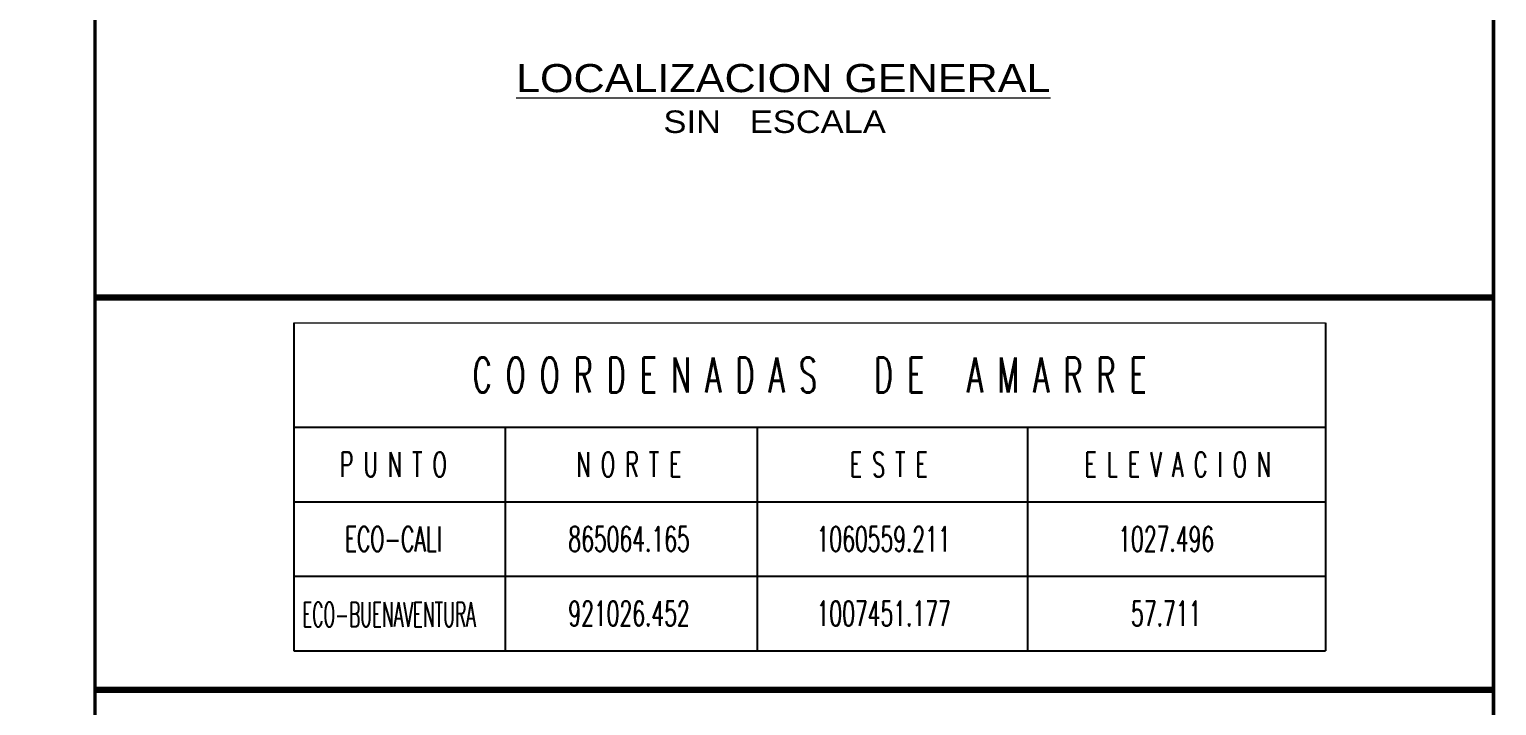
# Model space of a CAD drawing. Header units: metres. Extents: x 1097506 to 1098717, y 876450 to 877447.
# Drawn here: x 1098484.9 to 1098717.3, y 877175.1 to 877282.1 of the extents above; entities that cross this region are included whole.
import ezdxf
from ezdxf.enums import TextEntityAlignment as Align

# ---------------------------------------------------------------- set-up
doc = ezdxf.new("R2010")
doc.units = ezdxf.units.M
for name, color, linetype in [('area', 6, 'Continuous'), ('C-ANNO-TABL', 1, 'Continuous'), ('C-ANNO-TABL-TEXT', 150, 'Continuous'), ('C-ANNO-TABL-TITL', 150, 'Continuous'), ('C-ANNO-TABL-TTBL', 5, 'Continuous'), ('Rotulo', 7, 'Continuous')]:
    doc.layers.add(name, color=color, linetype=linetype)
doc.styles.add('F', font='swissk.ttf')
doc.styles.get("Standard").update_dxf_attribs({"font": 'simplex.shx', "width": 0.6})

msp = doc.modelspace()

# ---------------------------------------------------------------- linework, layer by layer
at = {"layer": 'area', "color": 7}
msp.add_lwpolyline([(1097675.133, 877446.351), (1098495.308, 877446.351), (1098495.308, 876661.52), (1097675.133, 876661.52)], close=True, dxfattribs=at)
at = {"layer": 'area', "color": 7, "const_width": 0.533}
msp.add_lwpolyline([(1098716.776, 876661.52), (1098495.308, 876661.52), (1098495.308, 877446.351), (1098716.776, 877446.351)], close=True, dxfattribs=at)
at = {"layer": 'area', "color": 7, "const_width": 0.533, "flags": 128}
msp.add_lwpolyline([(1098716.776, 877446.351), (1098716.776, 876661.52)], dxfattribs=at)
at = {"layer": 'area', "color": 7, "flags": 128}
msp.add_lwpolyline([(1098716.776, 877446.351), (1098716.776, 876661.52)], dxfattribs=at)
at = {"layer": 'C-ANNO-TABL', "color": 7, "linetype": 'Continuous', "lineweight": -3}
for p, q in [((1098526.809, 877219.136), (1098581.007, 877219.136)), ((1098560.285, 877219.136), (1098560.285, 877207.341)), ((1098581.007, 877219.136), (1098634.411, 877219.136)), ((1098600.159, 877219.136), (1098600.159, 877207.341)), ((1098634.411, 877219.136), (1098690.197, 877219.136)), ((1098642.967, 877219.136), (1098642.967, 877207.341)), ((1098526.809, 877207.341), (1098581.007, 877207.341)), ((1098560.285, 877207.341), (1098560.285, 877195.547)), ((1098581.007, 877207.341), (1098634.411, 877207.341)), ((1098600.159, 877207.341), (1098600.159, 877195.547)), ((1098634.411, 877207.341), (1098690.197, 877207.341)), ((1098642.967, 877207.341), (1098642.967, 877195.547)), ((1098526.809, 877195.547), (1098581.007, 877195.547)), ((1098560.285, 877195.547), (1098560.285, 877183.753)), ((1098581.007, 877195.547), (1098634.411, 877195.547)), ((1098600.159, 877195.547), (1098600.159, 877183.753)), ((1098634.411, 877195.547), (1098690.197, 877195.547)), ((1098642.967, 877195.547), (1098642.967, 877183.753)), ((1098526.809, 877183.753), (1098581.007, 877183.753)), ((1098581.007, 877183.753), (1098634.411, 877183.753)), ((1098634.411, 877183.753), (1098690.197, 877183.753))]:
    msp.add_line(p, q, dxfattribs=at)
at = {"layer": 'C-ANNO-TABL-TTBL', "color": 7, "linetype": 'Continuous', "lineweight": -3}
for p, q in [((1098526.809, 877235.647), (1098526.809, 877210.29)), ((1098690.197, 877235.647), (1098690.197, 877219.136)), ((1098690.197, 877219.136), (1098690.197, 877207.341)), ((1098526.809, 877210.29), (1098526.809, 877201.444)), ((1098690.197, 877207.341), (1098690.197, 877195.547)), ((1098526.809, 877201.444), (1098526.809, 877192.599)), ((1098690.197, 877195.547), (1098690.197, 877183.753)), ((1098526.809, 877192.599), (1098526.809, 877183.753))]:
    msp.add_line(p, q, dxfattribs=at)
at = {"layer": 'Rotulo', "lineweight": 0, "ltscale": 2}
msp.add_line((1098526.809, 877235.647), (1098690.197, 877235.647), dxfattribs=at)
at = {"layer": 'Rotulo', "lineweight": 0, "ltscale": 2, "const_width": 0.998}
msp.add_lwpolyline([(1098495.308, 877239.663), (1098716.776, 877239.663)], dxfattribs=at)
at = {"layer": 'Rotulo', "lineweight": 0, "ltscale": 2, "const_width": 0.998, "elevation": 16.592}
msp.add_lwpolyline([(1098495.308, 877177.575), (1098716.776, 877177.575)], dxfattribs=at)

# ---------------------------------------------------------------- texts
at = {"layer": 'C-ANNO-TABL-TEXT', "color": 30, "width": 0.5}
msp.add_text('ECO-BUENAVENTURA', height=3.93137, dxfattribs=at).set_placement((1098528.126, 877187.538))
at = {"layer": 'C-ANNO-TABL-TEXT', "color": 7, "linetype": 'Continuous', "lineweight": -3, "attachment_point": 5}
for s, insert, char_height in [('{\\C30;ECO-CALI}', (1098542.562, 877201.444), 3.93137), ('865064.165', (1098579.883, 877201.444), 3.9314), ('1060559.211', (1098620.202, 877201.444), 3.93137), ('1027.496', (1098664.942, 877201.444), 3.9314), ('921026.452', (1098579.883, 877189.65), 3.9314), ('1007451.177', (1098620.202, 877189.65), 3.93137), ('57.711', (1098664.942, 877189.65), 3.9314)]:
    msp.add_mtext(s, dxfattribs=dict(at, insert=insert, char_height=char_height))
at = {"layer": 'C-ANNO-TABL-TITL', "color": 7, "linetype": 'Continuous', "lineweight": -3, "attachment_point": 5}
for s, insert, char_height in [('C O O R D E N A D A S    D E   A M A R R E ', (1098608.503, 877227.391), 5.50392), ('P U N T O ', (1098542.562, 877213.238), 3.9314), ('N O R T E', (1098579.883, 877213.238), 3.9314), (' E S T E', (1098620.202, 877213.238), 3.9314), ('E L E V A C I O N', (1098666.796, 877213.238), 3.93137)]:
    msp.add_mtext(s, dxfattribs=dict(at, insert=insert, char_height=char_height))
at = {"layer": 'Rotulo', "lineweight": 5, "style": 'F', "width": 1.1}
for s, height, p in [('%%ULOCALIZACION GENERAL', 4.44484, (1098604.302, 877274.368)), ('SIN   ESCALA', 3.55587, (1098602.941, 877267.467))]:
    msp.add_text(s, height=height, dxfattribs=at).set_placement(p, align=Align.MIDDLE)

doc.saveas('drawing.dxf')
